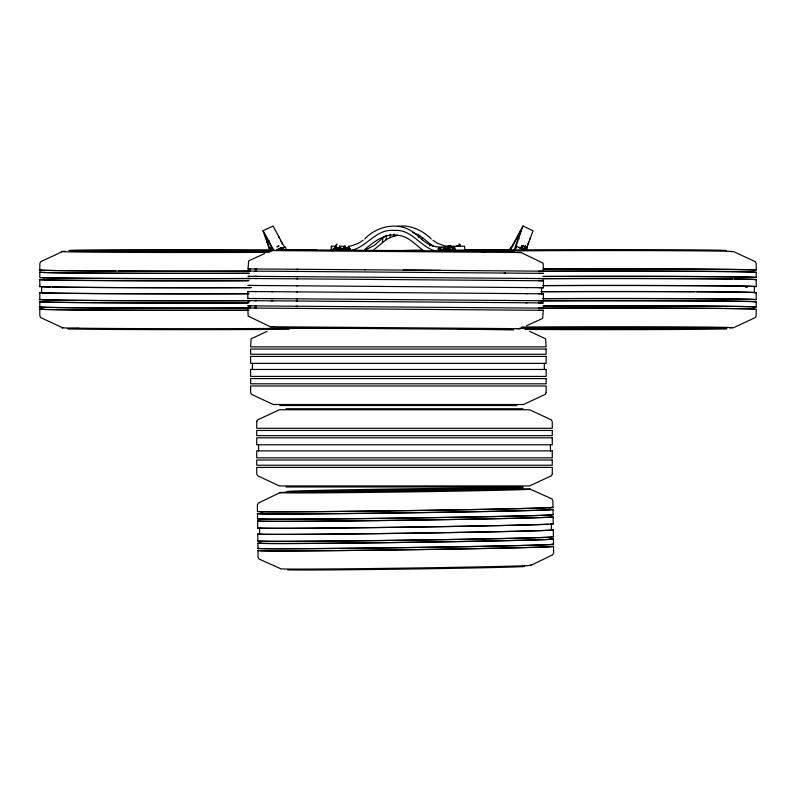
<?xml version="1.0" encoding="UTF-8"?>
<svg xmlns="http://www.w3.org/2000/svg" width="796" height="796" viewBox="0 0 796 796"><rect width="100%" height="100%" fill="white"/><g stroke="black" fill="none" stroke-linecap="round" stroke-linejoin="round"><path stroke-width="1.19" d="M39.8 309.186L39.8 315.714L40.715 317.594L62.476 327.713M39.8 307.017L39.81 301.803M39.81 299.624L39.81 292.679M39.81 286.59L39.81 279.635M39.82 272.252L39.81 277.466A147.966 1.144 0 0 0 250.422 278.52M39.82 270.073L39.82 263.556L40.735 261.675L62.506 251.556M256.431 308.102L247.725 308.052L248.203 316.111L270.262 326.748L275.336 326.798M249.874 298.51L247.795 298.49L247.855 291.535L256.561 291.585M250.103 268.958L248.024 268.929L248.631 260.879L264.64 253.576M541.569 293.804L541.608 287.724M538.365 310.281L543.27 310.331L542.673 318.39L526.654 325.693M541.021 300.759L543.34 300.769L543.399 293.824L538.494 293.764M541.121 287.724L543.439 287.734L543.499 280.779L538.593 280.729M541.25 271.207L543.568 271.217L543.101 263.158L521.032 252.521L270.849 250.581L272.6 250.601M331.236 250.71L331.375 246.193L336.051 246.223M339.434 246.143L340.549 247.029L340.499 248.76L337.743 249.934L334.788 248.72L334.837 246.989L336.161 246.004M336.32 249.725L336.37 247.994L334.837 246.989M339.176 249.745L339.225 248.014L340.549 247.029M363.066 240.292L358.12 243.427L351.543 245.805A20.955 19.134 -6 0 1 348.29 246.262L349.374 247.118L349.315 248.85L346.559 250.024L343.603 248.8L343.653 247.068L344.976 246.083M345.136 249.805L345.195 248.073L343.653 247.068M348.001 249.835L348.051 248.103L349.374 247.118M382.388 242.352L382.866 237.904L386.558 235.298L386.09 239.745L373.623 249.984M386.09 239.745L389.931 237.696L390.279 234.352M389.931 237.696L393.881 236.203L394.11 233.974M418.388 237.278L418.626 235.049L412.646 232.342M422.238 239.815L422.477 237.596L418.626 235.049M429.591 245.974L429.83 243.755L422.477 237.596M520.992 247.835L521.907 245.894L520.992 247.835L520.146 247.417L526.882 250.282M522.345 246.004L521.43 247.944L522.345 246.004L525.867 247.287L526.882 247.994L525.957 249.934L533.051 230.75L522.932 225.984L511.937 246.452A20.955 0.895 -66.1 0 1 511.45 247.029L510.684 247.148L509.181 250.531M526.455 247.924L525.668 249.805M526.882 247.994L526.156 250.252M514.126 250.213L520.932 230.522L510.375 250.312M286.819 250.531L285.316 247.148L284.55 247.029A20.955 0.895 66.1 0 1 284.063 246.452L273.068 225.984L262.949 230.75L269.844 250.252A20.955 0.895 66.1 0 1 269.834 250.76L269.346 250.949L270.262 250.471M277.655 249.556L277.127 249.984L282.709 247.486L281.515 247.924M529.708 239.496L530.415 237.506M518.027 240.292L516.126 245.805A20.955 0.895 -66.1 0 0 516.136 246.312L526.435 250.352M526.534 247.656L526.942 246.73M527.569 245.118L528.763 242.044M518.534 238.989L522.932 225.984M526.116 249.725L523.927 248.72L524.683 246.989M514.903 250.71L516.903 246.193M335.902 244.929L337.186 244.024M276.889 246.77L278.889 245.894M277.326 246.84L278.729 245.974M364.687 238.989C376.627 226.293 397.184 221.447 412.258 231.527C419.761 236.342 425.353 244.651 434.616 246.452A20.955 19.134 -6 0 0 439.541 247.029L454.745 247.148L455.222 251.596M382.866 237.904L374.1 245.536L364.638 250.312M480.207 251.198L514.405 251.436L277.376 249.675L281.376 247.914L279.555 248.521M270.023 249.745L269.118 247.994L269.645 247.566M277.386 249.516L276.69 249.914L277.446 249.337M364.777 249.536C374.07 241.586 384.965 232.9 398.1 235.298C408.985 236.422 415.88 245.297 424.198 251.218M335.434 248.432L334.788 248.72M344.26 248.511L343.603 248.8M279.685 248.531L280.61 247.964M269.287 250.66L270.093 250.441M447.392 246.412L451.68 246.372M456.207 246.322L460.496 246.292M279.884 492.684L258.262 503.122L257.367 505.012L257.456 511.53A147.966 1.254 -0.8 0 0 419.094 510.455A147.966 1.254 -0.8 0 0 551.777 507.191M531.111 565.24L552.732 554.812L553.618 552.912L553.528 546.394M733.524 327.713L755.285 317.594L756.2 315.714L756.2 309.186A147.966 1.144 0 0 0 540.982 308.201M270.093 250.093L269.177 250.571L270.531 250.073M275.904 250.412L277.137 249.825M267.078 331.375L251.128 338.807L250.591 346.857L546.146 346.857L545.608 338.807L529.648 331.375M270.361 249.695L268.809 250.451L269.934 250.073M276.879 250.223L277.585 249.894M280.232 248.68L281.794 247.964L279.884 248.561L281.217 247.924M280.839 249.128L283.316 247.924M277.157 250.272L280.809 248.591L279.685 249.029M273.914 249.257L270.57 250.74L267.237 242.044L269.466 241.059M269.625 248.203L271.854 247.208M270.133 249.536L272.361 248.551M279.754 249.158L283.147 247.546L279.356 249.098M278.63 250.113L285.316 247.148M279.854 249.407L280.958 248.959L278.093 250.322M277.486 249.874L276.093 250.441M281.346 248.69L282.122 248.372M269.764 250.382L270.371 250.133M270.54 250.511L269.068 250.641M440.566 247.924L439.243 248.909L440.785 249.914L443.641 249.934L444.964 248.959L443.84 248.063M449.392 247.994L448.068 248.979L449.601 249.984L452.456 250.004L453.78 249.019L452.665 248.133M352.011 250.252C367.414 246.262 376.568 228.641 394.149 230.432C411.602 228.81 419.999 246.69 435.084 250.899A20.955 19.134 -6 0 0 436.696 251.208M393.881 236.203L397.9 235.298M336.37 247.994L339.225 248.014M345.195 248.073L348.051 248.103M269.884 249.725L270.54 249.616M397.473 226.372C410.059 224.382 422.477 230.293 431.313 238.989M451.332 247.944L450.705 247.934M379.463 250.631L394.08 250.511M406.02 250.511L423.074 250.382M454.715 250.133L510.236 249.685M459.451 251.138L492.973 250.869M509.301 249.655L465.023 249.974M378.866 250.72L422.467 250.292M290.839 328.34L348.658 328.34M520.823 328.34L523.46 328.34M279.903 405.542L516.823 405.542M286.043 408.726L522.962 408.726M286.043 486.963L522.962 486.963M277.496 249.596L316.42 249.864M517.5 252.501L521.032 252.521M248.024 268.929L256.74 268.978M256.72 271.157L248.014 271.108L250.083 271.128M541.23 273.376L543.559 273.386L538.653 273.336M256.68 276.371L247.974 276.321L250.044 276.341M541.19 278.59L543.519 278.61L538.613 278.55M256.66 278.54L247.954 278.491L250.024 278.52M541.18 280.769L543.499 280.779M249.735 285.456L256.611 285.495M541.071 293.804L543.399 293.824M247.795 298.49L256.511 298.54M256.491 300.709L247.785 300.659L249.854 300.689M541.001 302.938L543.33 302.948L538.424 302.898M256.451 305.923L247.745 305.873L250.849 305.913M540.962 308.151L543.29 308.161L296.291 306.211M540.952 310.321L543.27 310.331M270.262 326.748L520.445 328.678L516.912 328.658M254.989 268.968L297.813 269.277M254.979 271.137L297.794 271.446M254.939 276.361L297.754 276.66M254.919 278.53L297.734 278.839M297.684 285.794L247.904 285.446L249.974 285.475M254.82 291.575L272.919 291.694M271.376 291.684L297.634 291.873M254.76 298.52L272.859 298.649M271.327 298.639L297.585 298.828M254.75 300.699L272.849 300.828M271.307 300.808L297.565 301.007M254.71 305.913L297.525 306.221M254.69 308.082L297.505 308.39M339.564 246.253L345.414 246.302M296.58 269.267L365.135 269.784M403.254 270.073L540.464 271.177M364.747 269.774L440.676 270.361M504.176 273.048L540.444 273.356M296.56 271.436L505.54 273.058M525.808 278.441L540.404 278.57M296.52 276.65L527.44 278.451M296.5 278.829L540.394 280.739M525.738 287.565L540.335 287.694M296.45 285.784L527.37 287.585M525.688 293.654L540.295 293.784M296.401 291.863L527.32 293.664M503.967 300.43L540.235 300.739M296.351 298.818L505.331 300.44M525.619 302.779L540.215 302.908M296.331 300.997L527.25 302.788M296.271 308.38L540.166 310.301M337.026 328.34L276.899 327.833L513.798 329.663L457.889 329.275M538.673 271.167L543.568 271.217M538.544 287.684L543.439 287.734M247.855 291.535L249.924 291.555M538.444 300.719L543.34 300.769M538.385 308.112L541.449 308.151M247.725 308.052L250.83 308.082M521.897 246.083L523.151 246.372M523.927 248.72L521.589 247.735M522.683 246.282L522.176 246.014L523.39 246.322M521.748 246.113L522.405 246.223M458.814 244.024L459.929 244.75M522.275 246.034L523.27 246.432M523.698 249.277L520.295 247.954M520.047 247.994L519.848 248.024M520.823 247.855L519.629 247.417L520.544 247.904M526.066 250.073L526.683 250.312M525.629 250.133L526.236 250.382L524.624 249.685M524.982 245.337L525.559 245.586M516.733 237.904L518.962 238.89M523.529 246.382L522.634 245.924L526.624 247.685M530.046 489.092L551.946 498.893L552.892 500.764L552.981 507.281M733.494 251.556L755.265 261.675L756.18 263.556L756.18 270.073M459.382 244.273L460.098 244.929M433.601 246.292L429.83 243.755M432.934 240.292L437.88 243.427L444.457 245.805A20.955 19.134 6 0 0 449.422 246.312L464.625 246.193L464.764 250.71M263.038 230.432L273.774 250.471M278.381 236.163L279.267 237.904M273.038 249.984L265.038 234.969L267.237 242.044M282.371 244.163L280.819 241.039M331.375 246.193L331.842 250.641M553.011 509.46L553.091 514.674M553.12 516.843L553.21 523.798M553.3 529.887L553.399 536.832A147.966 1.254 -0.8 0 1 400.159 540.285A147.966 1.254 -0.8 0 1 258.829 540.852M553.429 539.011L553.499 544.225M257.486 513.709L257.566 518.922M257.596 521.091L257.685 528.047M257.775 534.136L257.874 541.081M257.904 543.26L257.974 548.474M258.004 550.643L258.093 557.16L259.038 559.031L280.938 568.841A125.251 1.055 -0.8 0 0 418.865 567.916A125.251 1.055 -0.8 0 0 529.768 565.15M756.18 272.252L756.19 277.466M756.19 279.635L756.19 286.59M756.19 292.679L756.19 299.624M756.19 301.803L756.2 307.017M754.359 292.679L754.359 286.59A146.126 1.124 0 0 0 542.981 285.605M550.444 444.795L550.444 450.884M544.305 363.374L544.305 369.463M258.561 444.795L258.561 450.884M252.422 363.374L252.422 369.463M452.725 248.153A3.93 1.572 1.7 0 1 453.014 250.889M452.088 251.038A3.93 1.572 1.7 0 1 447.342 250.083A3.93 1.572 1.7 0 1 448.795 248.123M452.735 247.775A3.93 1.572 1.7 0 1 453.81 250.272A3.93 1.572 1.7 0 1 447.601 249.894A3.93 1.572 1.7 0 1 449.74 247.596M451.77 249.586A1.373 0.547 1.7 0 1 450.098 249.546M450.138 248.103A1.373 0.547 1.7 0 1 449.879 248.004M452.407 248.193A2.189 0.876 1.7 0 1 452.536 249.427A2.189 0.876 1.7 0 1 449.451 249.407A2.189 0.876 1.7 0 1 449.322 248.163M444.735 248.342A3.93 1.572 1.7 0 1 444.188 250.82M443.263 250.969A3.93 1.572 1.7 0 1 438.526 250.014A3.93 1.572 1.7 0 1 439.979 248.054M443.909 247.705A3.93 1.572 1.7 0 1 444.994 250.203A3.93 1.572 1.7 0 1 438.785 249.825A3.93 1.572 1.7 0 1 440.914 247.526M442.944 249.516A1.373 0.547 1.7 0 1 441.581 249.556M443.412 247.855A1.373 0.547 1.7 0 1 442.984 248.073M441.312 248.034A1.373 0.547 1.7 0 1 441.064 247.934M443.949 248.302A2.189 0.876 1.7 0 1 443.442 249.456A2.189 0.876 1.7 0 1 440.496 249.277A2.189 0.876 1.7 0 1 440.496 248.093M343.782 250.471A3.93 1.572 1.7 0 1 343.544 248.233M349.096 248.272A3.93 1.572 1.7 0 1 349.752 248.611M349.106 247.904A3.93 1.572 1.7 0 1 348.558 250.382M344.638 250.352A3.93 1.572 1.7 0 1 344.34 247.616M348.359 246.462A2.189 0.876 1.7 0 1 347.852 247.616A2.189 0.876 1.7 0 1 344.907 247.447A2.189 0.876 1.7 0 1 344.907 246.253M345.066 249.108A1.453 0.587 1.7 0 1 345.036 248.8M340.28 248.213A3.93 1.572 1.7 0 1 341.106 250.123M334.967 250.402A3.93 1.572 1.7 0 1 334.728 248.173M340.29 247.835A3.93 1.572 1.7 0 1 339.743 250.312M335.812 250.282A3.93 1.572 1.7 0 1 335.524 247.546M336.25 249.019A1.453 0.587 1.7 0 1 336.21 248.72M339.544 246.382A2.189 0.876 1.7 0 1 338.867 247.576A2.189 0.876 1.7 0 1 335.852 247.228A2.189 0.876 1.7 0 1 336.529 246.034M717.982 327.853A111.957 0.866 0 0 1 635.596 328.539A111.957 0.866 0 0 1 522.644 328.3M519.897 328.171A118.604 0.915 0 0 1 688.898 328.042A118.604 0.915 0 0 1 694.122 329.345A118.604 0.915 0 0 1 524.932 329.435M521.788 327.047A125.251 0.965 0 0 1 672.132 326.858A125.251 0.965 0 0 1 729.464 327.912M543.26 285.585A147.966 1.144 0 0 1 695.127 285.635A147.966 1.144 0 0 1 754.986 286.689M745.454 286.968A147.966 1.144 0 0 0 747.444 286.928A146.126 1.124 0 0 1 745.713 286.918M485.938 251.805A125.251 0.965 0 0 1 608.164 250.581A125.251 0.965 0 0 1 730.967 251.705M494.067 250.8A118.604 0.915 0 0 1 601.617 249.606A118.604 0.915 0 0 1 725.584 250.611M543.26 276.461A147.966 1.144 0 0 1 695.117 276.501A147.966 1.144 0 0 1 754.976 277.565M542.116 271.247A147.966 1.144 0 0 1 694.6 271.287A147.966 1.144 0 0 1 754.976 272.351M542.981 300.818A146.126 1.124 0 0 1 754.359 301.803M542.981 298.649A146.126 1.124 0 0 1 754.359 299.624M543.27 298.629A147.966 1.144 0 0 1 695.127 298.669A147.966 1.144 0 0 1 754.986 299.724M540.982 291.684A147.966 1.144 0 0 1 694.082 291.714A147.966 1.144 0 0 1 754.986 292.779M541.817 291.694A146.126 1.124 0 0 1 694.301 291.724M696.858 291.744A146.126 1.124 0 0 1 754.449 292.58M542.981 306.032A146.126 1.124 0 0 1 693.565 306.072A146.126 1.124 0 0 1 753.175 307.117M542.991 308.211A146.126 1.124 0 0 1 722.31 308.44M724.927 308.46A146.126 1.124 0 0 1 754.369 309.186M540.982 300.808A147.966 1.144 0 0 1 694.092 300.838A147.966 1.144 0 0 1 754.986 301.903M543.27 306.022A147.966 1.144 0 0 1 697.744 306.072A147.966 1.144 0 0 1 753.961 307.166M542.116 278.64A147.966 1.144 0 0 1 694.6 278.67A147.966 1.144 0 0 1 754.976 279.734M542.971 276.481A146.126 1.124 0 0 1 754.349 277.466M542.971 278.65A146.126 1.124 0 0 1 732.201 278.988M734.409 279.018A146.126 1.124 0 0 1 754.349 279.635M542.971 269.088A146.126 1.124 0 0 1 754.349 270.073M542.971 271.267A146.126 1.124 0 0 1 754.349 272.252M543.26 269.078A147.966 1.144 0 0 1 695.117 269.118A147.966 1.144 0 0 1 754.976 270.172M447.999 246.282A2.189 0.876 -1.7 0 1 451.422 246.432M456.456 246.382A2.189 0.876 -1.7 0 1 460.237 246.352M524.484 566.374A118.604 1.005 -0.8 0 1 401.652 569.14A118.604 1.005 -0.8 0 1 288.361 569.598M524.146 488.903A125.251 1.055 -0.8 0 1 411.273 491.858A125.251 1.055 -0.8 0 1 282.51 492.376M283.316 492.336A125.251 1.055 -0.8 0 1 286.381 492.207M549.877 538.842A147.966 1.254 -0.8 0 1 406.676 542.365A147.966 1.254 -0.8 0 1 261.008 542.892M552.295 544.136A147.966 1.254 -0.8 0 1 406.706 547.588A147.966 1.254 -0.8 0 1 258.929 548.245M551.28 516.873A146.126 1.234 -0.8 0 1 412.716 520.096A146.126 1.234 -0.8 0 1 259.426 521.072M551.698 546.424A146.126 1.234 -0.8 0 1 413.124 549.648A146.126 1.234 -0.8 0 1 259.834 550.623M551.668 544.255A146.126 1.234 -0.8 0 1 413.094 547.479A146.126 1.234 -0.8 0 1 259.804 548.444M552.006 523.708A147.966 1.254 -0.8 0 1 406.418 527.161A147.966 1.254 -0.8 0 1 258.64 527.818M548.315 524.186A146.126 1.234 -0.8 0 1 393.702 527.32A146.126 1.234 -0.8 0 1 259.526 528.017L259.605 534.106A146.126 1.234 -0.8 0 0 412.895 533.141A146.126 1.234 -0.8 0 0 551.469 529.907L551.379 523.828A146.126 1.234 -0.8 0 1 550.434 524.057M295.505 492.217A111.957 0.945 -0.8 0 1 399.323 490.028A111.957 0.945 -0.8 0 1 511.5 489.112M551.25 514.694A146.126 1.234 -0.8 0 1 412.686 517.927A146.126 1.234 -0.8 0 1 259.397 518.893M552.096 529.788A147.966 1.254 -0.8 0 1 406.497 533.24A147.966 1.254 -0.8 0 1 258.73 533.897M550.404 538.942A146.126 1.234 -0.8 0 1 406.617 542.355A146.126 1.234 -0.8 0 1 260.68 543.001M390.935 512.365A79.6 0.677 -0.8 0 1 388.548 512.395M549.469 509.291A147.966 1.254 -0.8 0 1 412.706 512.723A147.966 1.254 -0.8 0 1 258.441 513.47M260.6 513.34A147.966 1.254 -0.8 0 1 263.168 513.211M551.877 514.584A147.966 1.254 -0.8 0 1 406.288 518.037A147.966 1.254 -0.8 0 1 258.521 518.693M548.971 509.35A146.126 1.234 -0.8 0 1 403.055 512.843A146.126 1.234 -0.8 0 1 262.391 513.32M551.24 507.42A146.126 1.234 -0.8 0 1 339.793 511.42M338.628 511.44A146.126 1.234 -0.8 0 1 259.287 511.51M550.882 516.713A147.966 1.254 -0.8 0 1 409.562 520.156A147.966 1.254 -0.8 0 1 258.551 520.863M552.325 546.305A147.966 1.254 -0.8 0 1 406.736 549.757A147.966 1.254 -0.8 0 1 258.959 550.414M551.558 536.862A146.126 1.234 -0.8 0 1 537.23 537.658M535.688 537.708A146.126 1.234 -0.8 0 1 374.976 540.593A146.126 1.234 -0.8 0 1 259.705 541.061M289.127 329.265A118.604 0.915 0 0 1 132.902 329.544A118.604 0.915 0 0 1 79.053 328.34M269.356 252.312A125.251 0.965 0 0 1 123.688 252.362A125.251 0.965 0 0 1 65.133 251.297M271.098 251.198A118.604 0.915 0 0 1 103.609 251.128A118.604 0.915 0 0 1 103.609 249.835A118.604 0.915 0 0 1 271.098 249.894M287.197 250.053A118.604 0.915 0 0 1 300.47 250.282M292.49 328.28A125.251 0.965 0 0 1 144.494 328.609A125.251 0.965 0 0 1 63.282 327.544M248.999 280.68A146.126 1.124 0 0 1 41.651 279.635M250.412 287.645A147.966 1.144 0 0 1 100.614 287.485A147.966 1.144 0 0 1 40.765 286.391M251.476 287.635A146.126 1.124 0 0 1 52.247 286.958M50.287 286.918A146.126 1.124 0 0 1 41.641 286.59L41.641 292.679A146.126 1.124 0 0 0 248.989 293.724M87.948 251.118A111.957 0.866 0 0 1 270.441 250.999M248.989 308.062A146.126 1.124 0 0 1 41.641 307.017M248.979 310.241A146.126 1.124 0 0 1 101.4 310.072A146.126 1.124 0 0 1 42.576 308.997M247.974 293.744A147.966 1.144 0 0 1 99.53 293.555A147.966 1.144 0 0 1 40.765 292.48M250.412 300.689A147.966 1.144 0 0 1 100.614 300.52A147.966 1.144 0 0 1 40.765 299.425M247.964 302.868A147.966 1.144 0 0 1 99.53 302.689A147.966 1.144 0 0 1 40.765 301.604M44.546 301.455A147.966 1.144 0 0 1 47.621 301.376M248.989 302.848A146.126 1.124 0 0 1 41.641 301.803M45.472 301.485A146.126 1.124 0 0 1 48.258 301.405M248.999 278.51A146.126 1.124 0 0 1 41.651 277.466M250.412 308.072A147.966 1.144 0 0 1 100.604 307.913A147.966 1.144 0 0 1 40.755 306.818M247.974 280.699A147.966 1.144 0 0 1 99.54 280.52A147.966 1.144 0 0 1 40.765 279.436M42.924 279.336A147.966 1.144 0 0 1 44.556 279.287M250.422 271.137A147.966 1.144 0 0 1 100.624 270.968A147.966 1.144 0 0 1 40.775 269.874M249.198 273.307A147.966 1.144 0 0 1 100.077 273.137A147.966 1.144 0 0 1 40.775 272.053M247.964 310.261A147.966 1.144 0 0 1 94.435 310.042A147.966 1.144 0 0 1 42.914 308.898M248.999 273.297A146.126 1.124 0 0 1 41.651 272.252M248.999 271.118A146.126 1.124 0 0 1 118.415 271.038M115.848 271.028A146.126 1.124 0 0 1 41.651 270.073M248.989 300.679A146.126 1.124 0 0 1 99.779 300.5M97.43 300.48A146.126 1.124 0 0 1 42.098 299.674M256.79 421.203L256.73 428.278L552.275 428.278L552.275 421.761L551.359 419.88L529.599 409.761L279.406 409.761L257.645 419.88L256.79 421.203M546.146 392.498L545.22 394.378L523.46 404.507L273.267 404.507L251.506 394.378L250.591 392.498L250.591 385.98L546.146 385.98L546.146 392.498M552.275 473.918L551.359 475.799L529.599 485.928L279.406 485.928L257.645 475.799L256.73 473.918L256.73 467.401L552.275 467.401L552.275 473.918M546.146 349.036L250.591 349.036L250.591 354.25L546.146 354.25L546.146 349.036M546.146 356.429L250.591 356.429L250.591 363.374L546.146 363.374L546.146 356.429M546.146 369.463L250.591 369.463L250.591 376.418L546.146 376.418L546.146 369.463M546.146 378.588L250.591 378.588L250.591 383.811L546.146 383.811L546.146 378.588M552.275 430.457L256.73 430.457L256.73 435.671L552.275 435.671L552.275 430.457M552.275 437.84L256.73 437.84L256.73 444.795L552.275 444.795L552.275 437.84M552.275 450.884L256.73 450.884L256.73 457.839L552.275 457.839L552.275 450.884M552.275 460.008L256.73 460.008L256.73 465.232L552.275 465.232L552.275 460.008M325.415 491.709A118.604 1.005 -0.8 0 0 520.902 488.445A118.604 1.005 -0.8 0 0 368.528 489.411A118.604 1.005 -0.8 0 0 325.415 491.709"/></g></svg>
